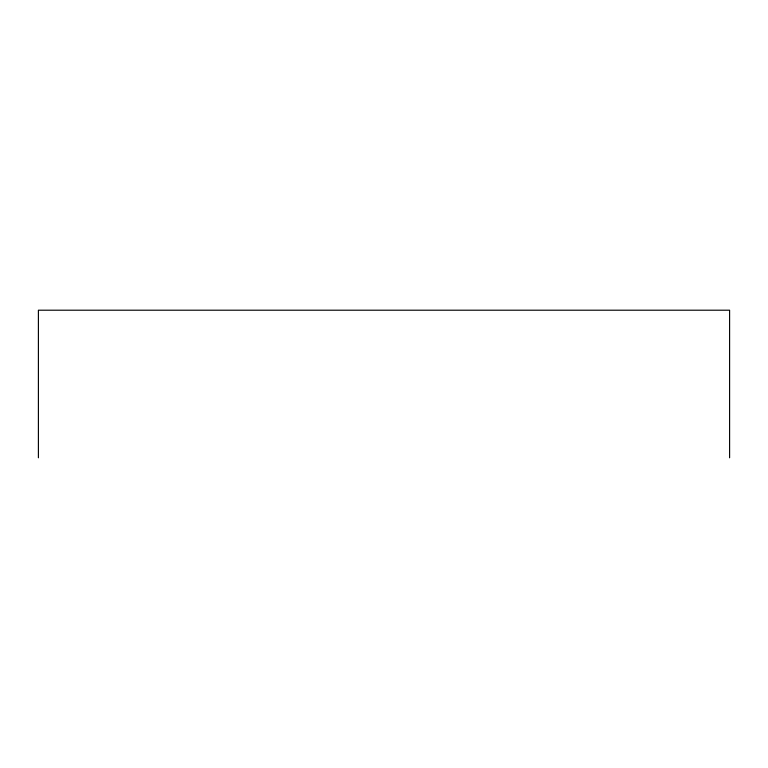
<?xml version="1.0" encoding="UTF-8"?>
<svg xmlns="http://www.w3.org/2000/svg" width="768" height="768" viewBox="0 0 768 768"><rect width="100%" height="100%" fill="white"/><g stroke="black" fill="none" stroke-linecap="round" stroke-linejoin="round"><path stroke-width="1.15" d="M729.6 457.795L729.6 310.205L38.4 310.205L38.4 457.795"/></g></svg>
